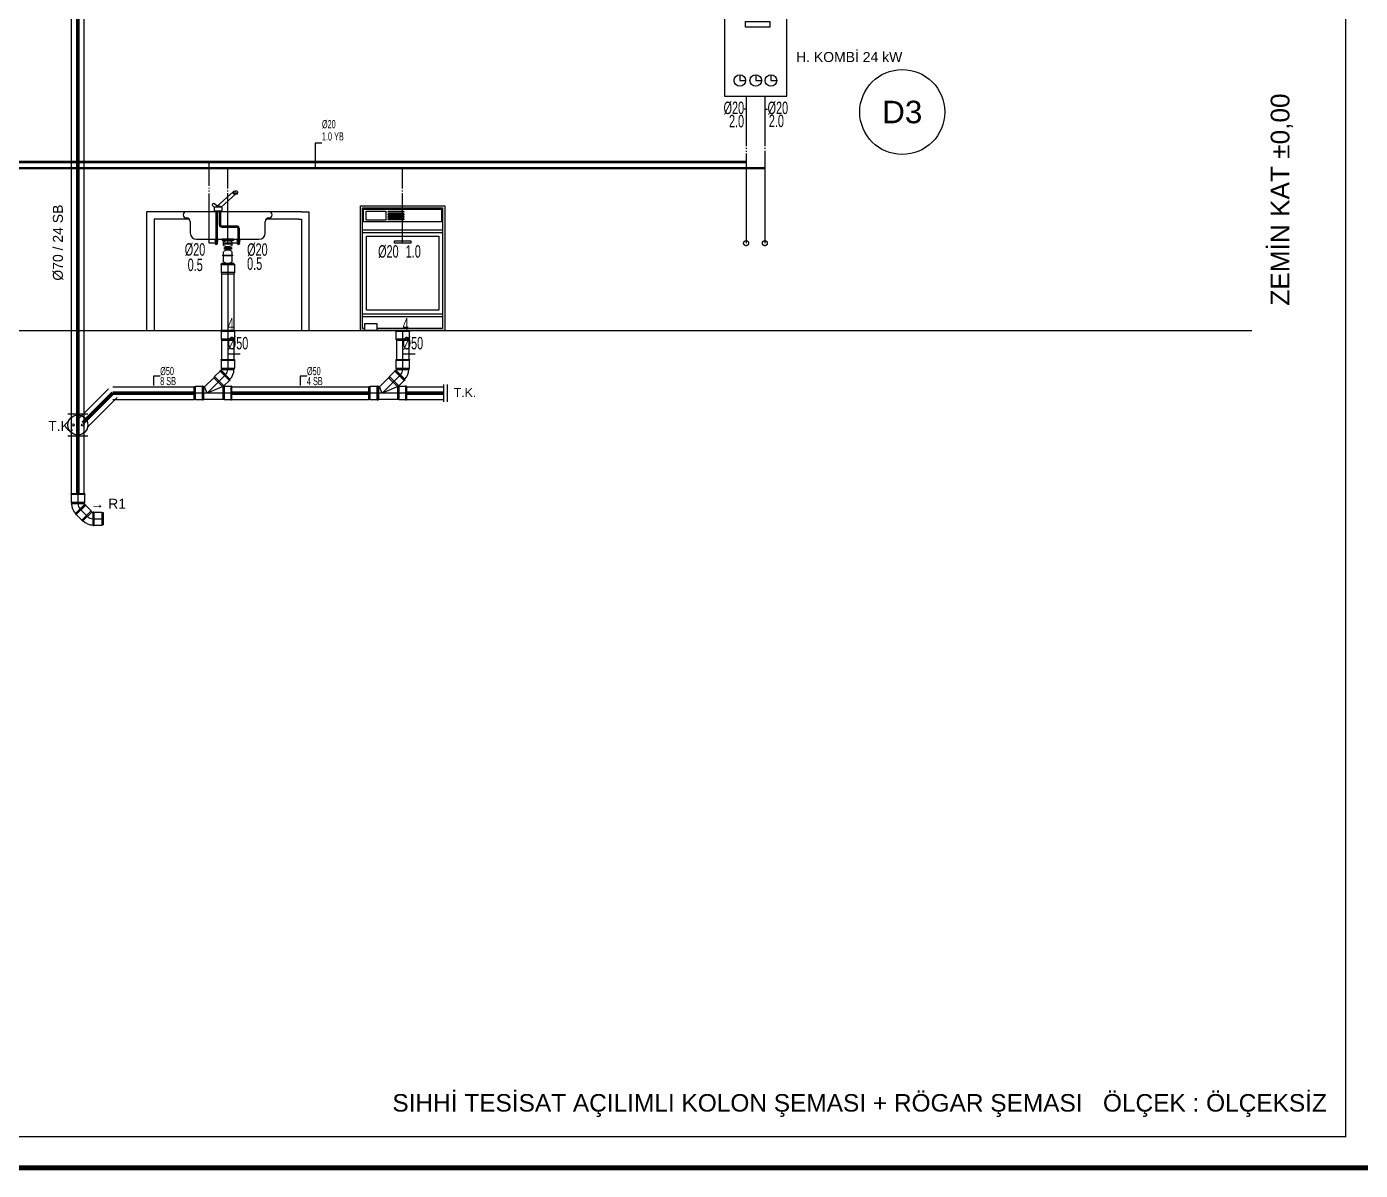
# Model space of a CAD drawing. Header units: centimetres. Extents: x -3962 to 30527, y -2 to 2802.
# Drawn here: x 22929 to 23997, y -2 to 913 of the extents above; entities that cross this region are included whole.
import ezdxf
from ezdxf.enums import TextEntityAlignment as Align

# ---------------------------------------------------------------- set-up
doc = ezdxf.new("R2010")
doc.units = ezdxf.units.CM
for name, pattern in [('BASMA HATTI', [31, 25, -6]), ('PIS', [38, 30, -8]), ('PISSU HATTI', [26, 20, -6]), ('SICAK', [4.6, 4, -0.15, 0.075, -0.15, 0.075, -0.15]), ('SOGUK', [4.375, 4, -0.15, 0.075, -0.15])]:
    doc.linetypes.add(name, pattern=pattern)
for name, color, linetype in [('MTY-PIS-SU-BORUSU', 6, 'PIS'), ('MTY-PISSU-BORU', 6, 'CONTINUOUS'), ('MTY-PISSU-BORU-TAVANDAN', 6, 'PISSU HATTI'), ('MTY-PISSU-CAP', 211, 'CONTINUOUS'), ('MTY-PVC', 43, 'CONTINUOUS'), ('MTY-SICAKSU-BORU', 1, 'BASMA HATTI'), ('MTY-SOGUKSU-BORU', 5, 'CONTINUOUS'), ('MTY-TEFRIS', 15, 'CONTINUOUS'), ('MTY-TEMIZSU-CAP', 101, 'CONTINUOUS'), ('MTY-VANA', 1, 'CONTINUOUS'), ('MTY-YUK-BIRIMI', 7, 'CONTINUOUS'), ('ROTAS-CIHAZ', 135, 'CONTINUOUS'), ('ROTAS-KAT-ADI', 1, 'CONTINUOUS'), ('ROTAS-PAFTA', 7, 'CONTINUOUS'), ('ROTAS-PIS-SU-BORUSU', 6, 'PIS'), ('ROTAS-PISSU-CAP', 211, 'CONTINUOUS'), ('ROTAS-PISSU-KOLONNO', 211, 'CONTINUOUS'), ('ROTAS-PVC', 43, 'CONTINUOUS'), ('ROTAS-SEMA', 8, 'CONTINUOUS'), ('ROTAS-SICAKSU-BORU', 1, 'BASMA HATTI'), ('ROTAS-SOGUKSU-BORU', 5, 'CONTINUOUS'), ('ROTAS-TEFRIS', 15, 'CONTINUOUS'), ('ROTAS-VANA', 1, 'CONTINUOUS')]:
    doc.layers.add(name, color=color, linetype=linetype)
doc.styles.add('CAP', font='wturkce.SHX', dxfattribs={"width": 0.65})
doc.styles.add('MTY_CAP', font='wturkce.SHX', dxfattribs={"width": 0.65, "height": 20})
doc.styles.add('MTYCAPLT', font='arial.ttf', dxfattribs={"width": 0.65, "height": 1})
doc.styles.add('ROTAS', font='arial.ttf')
doc.linetypes.add('PİS SU', pattern='A,6,-0.4,[")",Standard,S=1,R=0,X=-0.1,Y=-0.375],-0.2', length=6.6)

# ---------------------------------------------------------------- blocks, each defined once
blk = doc.blocks.new('EVIYE1 KOLON')
at = {"layer": 'MTY-PISSU-BORU-TAVANDAN', "linetype": 'PİS SU', "ltscale": 5}
blk.add_line((0, 53.8), (0, 0), dxfattribs=at)
at = {"layer": 'MTY-PVC', "color": 43}
for p, q in [((5, 53.8), (-5, 53.8)), ((-5, 53.8), (-5, 53.3)), ((5, 53.8), (5, 53.3)), ((-5.5, 53.3), (-5.5, 52.7)), ((-5, 53.3), (-5.5, 53.3)), ((-5.3, 52.7), (-5.5, 52.7)), ((5.3, 52.7), (-5.3, 52.7)), ((-5.3, 52.7), (-5.3, 46.5)), ((5.3, 46.5), (-5.3, 46.5)), ((-5.3, 46.5), (-5, 45.3)), ((5, 53.3), (-5, 53.3)), ((5, 45.3), (-5, 45.3)), ((-5, 45.3), (-5, 0)), ((5.5, 53.3), (5, 53.3)), ((5.3, 46.5), (5, 45.3)), ((5, 45.3), (5, 0)), ((5.5, 52.7), (5.3, 52.7)), ((5.3, 52.7), (5.3, 46.5)), ((5.5, 53.3), (5.5, 52.7))]:
    blk.add_line(p, q, dxfattribs=at)
at = {"layer": 'MTY-SICAKSU-BORU', "linetype": 'SICAK', "ltscale": 10}
for p, q in [((-15, 69.9), (-15, 135)), ((-9.1, 69.9), (-15, 69.9))]:
    blk.add_line(p, q, dxfattribs=at)
at = {"layer": 'MTY-SOGUKSU-BORU', "linetype": 'SOGUK', "ltscale": 10}
for p, q in [((0, 70), (0, 130)), ((9.1, 69.9), (0, 70))]:
    blk.add_line(p, q, dxfattribs=at)
at = {"layer": 'MTY-TEFRIS', "color": 4}
for p, q in [((4.3, 111.2), (-8.4, 99.6)), ((6.6, 109.6), (-5.4, 98.7)), ((4.2, 110), (4.3, 110.8)), ((4.2, 110), (6.2, 110)), ((4.6, 110), (4.6, 109.6)), ((7.8, 110), (4.6, 110)), ((4.6, 109.6), (7.8, 109.6)), ((5.3, 111.7), (6.2, 111.7)), ((7.2, 111.7), (6.2, 111.7)), ((8.2, 110), (6.2, 110)), ((7.8, 109.6), (7.8, 110)), ((8.2, 110), (8.2, 110.8)), ((-11.9, 101.4), (-12.1, 101.2)), ((-12, 99.8), (-10.5, 98.5)), ((-8.4, 99.7), (-10.5, 101.5)), ((-4.4, 98.7), (-10.5, 98.7)), ((-10.5, 95.8), (-10.5, 98.7)), ((-9.3, 98.8), (-9.4, 98.7)), ((-8.4, 99.6), (-7.4, 99.6)), ((-6.5, 99.6), (-7.4, 99.6)), ((-4.4, 95.8), (-4.4, 98.7)), ((33.1, 95.2), (-33.1, 95.2)), ((-33.1, 90.2), (-33, 90.2)), ((-30, 87.2), (-30, 78.2)), ((-10.5, 95.8), (-4.4, 95.8)), ((-10, 95.8), (-10, 95.4)), ((-10, 95.4), (-4.8, 95.4)), ((-9.6, 95.4), (-9.6, 72)), ((-8.6, 95.4), (-8.6, 72)), ((-6.8, 95.4), (-6.8, 84.9)), ((-5.8, 95.4), (-5.8, 84.9)), ((-4.8, 95.4), (-4.8, 95.8)), ((30, 78.2), (30, 87.2)), ((33.1, 90.2), (33, 90.2)), ((-4.8, 83.9), (7.1, 83.9)), ((-4.8, 82.9), (7.1, 82.9)), ((8.1, 81.9), (8.1, 72)), ((9.1, 81.9), (9.1, 72)), ((-25, 73.2), (25, 73.2)), ((-10.4, 72), (-10.4, 71.6)), ((-9.1, 72), (-10.4, 72)), ((-10.4, 71.6), (-9.1, 71.6)), ((-9.6, 71.6), (-9.6, 69.9)), ((-9.6, 69.9), (-8.6, 69.9)), ((-9.1, 72), (-7.9, 72)), ((-7.9, 71.6), (-9.1, 71.6)), ((-8.6, 71.6), (-8.6, 69.9)), ((-7.9, 72), (-7.9, 71.6)), ((4.5, 73.2), (-4.5, 73.2)), ((-4.5, 73.2), (-4.5, 72.1)), ((-4.5, 72.1), (0, 72.1)), ((-3.5, 68.2), (-3.5, 71.2)), ((3.5, 70.1), (-3.5, 70.1)), ((3.5, 69.1), (-3.5, 69.1)), ((-2.7, 65.3), (-2.7, 66.5)), ((-2.7, 66.5), (2.9, 66.5)), ((2.9, 65.9), (-2.7, 65.9)), ((2.9, 65.3), (-2.7, 65.3)), ((-1, 72.1), (-1, 71.8)), ((-1, 67.6), (-1, 66.5)), ((-1, 65.3), (-1, 64.5)), ((4.5, 72.1), (0, 72.1)), ((1, 72.1), (1, 71.8)), ((1, 67.6), (1, 66.5)), ((1, 65.3), (1, 64.5)), ((2.9, 66.5), (2.9, 65.3)), ((3.5, 68.2), (3.5, 71.2)), ((4.5, 73.2), (4.5, 72.1)), ((7.4, 72), (7.4, 71.6)), ((8.6, 72), (7.4, 72)), ((7.4, 71.6), (8.6, 71.6)), ((8.1, 71.6), (8.1, 69.9)), ((9.1, 69.9), (8.1, 69.9)), ((8.6, 72), (9.9, 72)), ((9.9, 71.6), (8.6, 71.6)), ((9.1, 71.6), (9.1, 69.9)), ((9.9, 72), (9.9, 71.6)), ((-3.9, 59.8), (-3.9, 60.4)), ((-3.9, 60.4), (3.8, 60.4)), ((3.8, 59.8), (-3.9, 59.8)), ((-3.5, 60.4), (-3.5, 63.2)), ((-3.5, 55.1), (-3.5, 59.8)), ((3.5, 60.4), (3.5, 63.2)), ((3.5, 55.1), (3.5, 59.8)), ((3.8, 60.4), (3.8, 59.8))]:
    blk.add_line(p, q, dxfattribs=at)
at = {"layer": 'MTY-TEFRIS', "color": 2}
for p, q in [((-65, 95.2), (-65, 0)), ((59.1, 95.2), (-65, 95.2)), ((-59, 89.2), (-59, 0)), ((-30.8, 89.2), (-59, 89.2)), ((56.7, 89.2), (30.8, 89.2)), ((56.7, 89.2), (59, 89.2)), ((59, 89.2), (59, 0)), ((59.1, 95.2), (65, 95.2)), ((65, 95.2), (65, 0))]:
    blk.add_line(p, q, dxfattribs=at)
at = {"layer": 'MTY-TEFRIS', "color": 4}
for centre, radius, start, end in [((5.3, 110.7), 1, 90, 174.0701), ((7.2, 110.7), 1, 5.9299, 90), ((-11.4, 100.6), 1, 139.5737, 229.5737), ((-11.2, 100.8), 1, 49.5737, 139.5737), ((-8.4, 98.6), 1, 90, 174.0701), ((-6.5, 98.6), 1, 5.9299, 90), ((-33.1, 92.7), 2.5, 90, 270), ((-33, 87.2), 3, 0, 90), ((33, 87.2), 3, 90, 180), ((33.1, 92.7), 2.5, 270, 90), ((-25, 78.2), 5, 180, 270), ((-4.8, 84.9), 2, 180, 270), ((-4.8, 84.9), 1, 180, 270), ((7.1, 81.9), 2, 0, 90), ((7.1, 81.9), 1, 0, 90), ((25, 78.2), 5, 270, 0), ((-9.1, 69.9), 1, 119.8858, 60.1142), ((-9.1, 70), 0.506, 189.0453, 350.9547), ((0, 62.3), 9.53, 68.5327, 111.4673), ((0, 77), 9.53, 248.5327, 291.4673), ((0, 59.2), 5.35, 49.3706, 130.6294), ((8.6, 69.9), 1, 119.8858, 60.1142), ((8.6, 70), 0.506, 189.0453, 350.9547), ((0, 59.2), 5.35, 229.3706, 310.6294)]:
    blk.add_arc(centre, radius, start, end, dxfattribs=at)
at = {"layer": 'MTY-PISSU-CAP', "lineweight": -3, "ltscale": 100, "style": 'CAP', "width": 0.65}
blk.add_attdef('PSCP', text='', height=10, dxfattribs=at).set_placement((0, -10), align=Align.MIDDLE_LEFT)
at = {"layer": 'MTY-TEMIZSU-CAP', "color": 101, "style": 'CAP', "width": 0.65}
blk.add_attdef('SCCP', text='', height=10, dxfattribs=at).set_placement((-18, 65), align=Align.MIDDLE_RIGHT)
blk.add_attdef('SOCP', text='', height=10, dxfattribs=at).set_placement((15.5, 64.9), align=Align.MIDDLE_LEFT)
at = {"layer": 'MTY-YUK-BIRIMI', "color": 101, "style": 'CAP', "width": 0.65}
blk.add_attdef('SC', text='', height=10, dxfattribs=at).set_placement((-20, 52.7), align=Align.MIDDLE_RIGHT)
blk.add_attdef('SO', text='', height=10, dxfattribs=at).set_placement((15.5, 53.6), align=Align.MIDDLE_LEFT)
at = {"layer": 'MTY-YUK-BIRIMI', "color": 211, "lineweight": -3, "ltscale": 100, "style": 'CAP', "width": 0.65}
blk.add_attdef('PS', text='', height=10, dxfattribs=at).set_placement((0, 5), align=Align.MIDDLE_LEFT)
blk = doc.blocks.new('PVC CATAL SAG')
at = {"layer": 'MTY-PIS-SU-BORUSU', "linetype": 'PİS SU', "ltscale": 5}
for p, q in [((0, 0), (0, -23)), ((0, -23), (0, -31)), ((-1.8, -35.3), (-16.1, -49.8)), ((3, -50), (-27, -50))]:
    blk.add_line(p, q, dxfattribs=at)
blk.add_arc((-6, -31), 6, 315, 0, dxfattribs=at)
at = {"layer": 'MTY-PISSU-CAP', "lineweight": -3, "ltscale": 100}
for p, q in [((0, -15.8), (0, -25.8)), ((10, -18.9), (0, -18.9))]:
    blk.add_line(p, q, dxfattribs=at)
at = {"layer": 'MTY-PVC', "color": 43}
for p, q in [((-5.5, 0), (-5.5, -0.6)), ((5.5, 0), (-5.5, 0)), ((-5.3, -0.6), (-5.5, -0.6)), ((5.3, -0.6), (-5.3, -0.6)), ((-5.3, -0.6), (-5.3, -6.9)), ((5.3, -6.9), (-5.3, -6.9)), ((-5.3, -6.9), (-5, -8)), ((5, -8), (-5, -8)), ((-5, -8), (-5, -22.9)), ((5.3, -6.9), (5, -8)), ((5, -8), (5, -22.9)), ((5.5, -0.6), (5.3, -0.6)), ((5.3, -0.6), (5.3, -6.9)), ((5.5, 0), (5.5, -0.6)), ((-5.9, -31.7), (-6.3, -32.1)), ((-5.9, -31.7), (-6.3, -32.1)), ((-5.9, -31.7), (-5.6, -32)), ((-5.9, -31.7), (-5.6, -32)), ((-5.3, -31.7), (-5.6, -32)), ((-5.6, -32), (1.5, -39.1)), ((-5.5, -23), (-5.5, -23.6)), ((-5.5, -23), (-5, -23)), ((-5.5, -23.6), (-5.3, -23.6)), ((-5.3, -23.6), (5.3, -23.6)), ((-5.3, -23.6), (-5.3, -29.9)), ((-5.3, -29.9), (5.3, -29.9)), ((-5.3, -29.9), (-5, -31)), ((-5.3, -31.7), (1.8, -38.8)), ((-5, -23), (5, -23)), ((-5, -31), (5, -31)), ((5, -23), (5.5, -23)), ((5.3, -29.9), (5, -31)), ((5.3, -23.6), (5.5, -23.6)), ((5.3, -23.6), (5.3, -29.9)), ((5.5, -23), (5.5, -23.6)), ((-11.2, -37.7), (-18.5, -45)), ((-10.6, -36.7), (-11.2, -37.7)), ((-11.2, -37.7), (-4.1, -44.7)), ((-6.2, -32.3), (-10.6, -36.7)), ((-10.6, -36.7), (-3.1, -44.2)), ((-6.3, -32.1), (-6.2, -32.3)), ((-6.3, -32.1), (-6.2, -32.3)), ((-6.2, -32.3), (1.3, -39.8)), ((1.3, -39.8), (-3.1, -44.2)), ((1.3, -39.8), (1.5, -39.9)), ((1.3, -39.8), (1.5, -39.9)), ((1.8, -38.8), (1.5, -39.1)), ((1.5, -39.1), (1.9, -39.5)), ((1.5, -39.1), (1.9, -39.5)), ((1.9, -39.5), (1.5, -39.9)), ((1.9, -39.5), (1.5, -39.9)), ((-25.9, -44.7), (-27, -45)), ((-27, -55), (-27, -45)), ((-25.9, -55.3), (-25.9, -44.7)), ((-20.3, -44.7), (-25.9, -44.7)), ((-19.7, -44.5), (-20.3, -44.5)), ((-20.3, -44.7), (-20.3, -44.5)), ((-20.3, -55.3), (-20.3, -44.7)), ((-19.7, -45), (-19.7, -44.5)), ((-19.7, -55), (-19.7, -45)), ((-19.3, -45), (-19.7, -45)), ((-18.5, -45), (-19.3, -45)), ((-19.3, -45), (-19.3, -55)), ((-19.3, -45), (-19.3, -55)), ((-19.3, -55), (-19.3, -45)), ((-19.3, -45), (-19.3, -55)), ((-16.5, -50), (-18.5, -45)), ((-4.4, -45), (-16.5, -50)), ((-4.1, -44.7), (-4.4, -45)), ((-4, -45), (-4.4, -45)), ((-3.1, -44.2), (-4.1, -44.7)), ((-2.9, -44.7), (-4, -45)), ((-4, -45), (-4, -55)), ((2.4, -44.7), (-2.9, -44.7)), ((-2.9, -44.7), (-2.9, -55.3)), ((3, -44.5), (2.4, -44.5)), ((2.4, -44.5), (2.4, -44.7)), ((2.4, -44.7), (2.4, -55.3)), ((3, -44.5), (3, -45)), ((3, -45), (3, -55)), ((-25.9, -55.3), (-27, -55)), ((-20.3, -55.3), (-25.9, -55.3)), ((-20.3, -55.5), (-20.3, -55.3)), ((-19.7, -55.5), (-20.3, -55.5)), ((-19.7, -55.5), (-19.7, -55)), ((-19.3, -55), (-19.7, -55)), ((-4, -55), (-19.3, -55)), ((-2.9, -55.3), (-4, -55)), ((2.4, -55.3), (-2.9, -55.3)), ((2.4, -55.3), (2.4, -55.5)), ((3, -55.5), (2.4, -55.5)), ((3, -55), (3, -55.5))]:
    blk.add_line(p, q, dxfattribs=at)
for radius in [1, 11]:
    blk.add_arc((-6, -31), radius, 315, 0, dxfattribs=at)
blk = doc.blocks.new('BULASIK MAKINASI1 KOLON')
at = {"layer": 'MTY-SOGUKSU-BORU', "linetype": 'SOGUK', "ltscale": 10}
blk.add_line((0, 70), (0, 130), dxfattribs=at)
at = {"layer": 'MTY-TEFRIS', "color": 4}
for p, q in [((-32, 80.7), (32, 80.7)), ((-32, 78.6), (32, 78.6)), ((-32, 13.5), (32, 13.5)), ((-32, 11.4), (32, 11.4))]:
    blk.add_line(p, q, dxfattribs=at)
for points in [[(-33.8, 100), (33.8, 100), (33.8, 0), (-33.8, 0)], [(-20.3, 5.4), (-30.5, 5.4), (-30.5, 0), (-20.3, 0)]]:
    blk.add_lwpolyline(points, close=True, dxfattribs=at)
blk.add_lwpolyline([(-30.5, 1.8), (-32, 1.8), (-32, 98.2), (32, 98.2), (32, 1.8), (-20.3, 1.8)], dxfattribs=at)
at = {"layer": 'MTY-TEFRIS', "color": 2}
for points in [[(-31.2, 97.3), (31, 97.3), (31, 87.1), (-31.2, 87.1)], [(-29.3, 95.7), (-13.4, 95.7), (-13.4, 88.3), (-29.3, 88.3)], [(-11.6, 95.7), (0.9, 95.7), (0.9, 95.3), (-11.6, 95.3)], [(-11.6, 94.4), (0.9, 94.4), (0.9, 94), (-11.6, 94)], [(-11.6, 93.1), (0.9, 93.1), (0.9, 92.7), (-11.6, 92.7)], [(-11.6, 91.8), (0.9, 91.8), (0.9, 91.4), (-11.6, 91.4)], [(-11.6, 90.5), (0.9, 90.5), (0.9, 90), (-11.6, 90)], [(-11.6, 89.2), (0.9, 89.2), (0.9, 88.7), (-11.6, 88.7)], [(-29, 75.6), (29, 75.6), (29, 16.5), (-29, 16.5)], [(-6.5, 72), (6.5, 72), (6.5, 69.9), (-6.5, 69.9)]]:
    blk.add_lwpolyline(points, close=True, dxfattribs=at)
at = {"layer": 'MTY-PISSU-CAP', "lineweight": -3, "ltscale": 100, "style": 'CAP', "width": 0.65}
blk.add_attdef('PSCP', text='', height=10, dxfattribs=at).set_placement((0, -10), align=Align.MIDDLE_LEFT)
at = {"layer": 'MTY-TEMIZSU-CAP', "color": 101, "style": 'CAP', "width": 0.65}
blk.add_attdef('SOCP', text='', height=10, dxfattribs=at).set_placement((-3.2, 63.4), align=Align.MIDDLE_RIGHT)
at = {"layer": 'MTY-YUK-BIRIMI', "color": 101, "style": 'CAP', "width": 0.65}
blk.add_attdef('SO', text='', height=10, dxfattribs=at).set_placement((2.5, 63.4), align=Align.MIDDLE_LEFT)
at = {"layer": 'MTY-YUK-BIRIMI', "color": 211, "lineweight": -3, "ltscale": 100, "style": 'CAP', "width": 0.65}
blk.add_attdef('PS', text='', height=10, dxfattribs=at).set_placement((0, 5), align=Align.MIDDLE_LEFT)
blk = doc.blocks.new('MTY-PIS SU CAP SB')
at = {"layer": 'MTY-PISSU-CAP'}
for p, q in [((0.83, 1.17), (0, 1.17)), ((0, 1.17), (0, 0))]:
    blk.add_line(p, q, dxfattribs=at)
at = {"layer": 'MTY-PISSU-CAP', "style": 'MTY_CAP', "width": 0.65}
blk.add_attdef('PSCP_001', (0.83, 1.29), '', height=1, dxfattribs=at)
at = {"layer": 'MTY-YUK-BIRIMI', "color": 211, "style": 'MTY_CAP', "width": 0.65}
blk.add_attdef('PS_001', (0.83, 0.07), '', height=1, dxfattribs=at)
blk = doc.blocks.new('KOMBI1 KOLON')
at = {"layer": 'MTY-SICAKSU-BORU', "linetype": 'SICAK', "ltscale": 10}
for p in [(-15, 187.7), (-15, 135)]:
    blk.add_line(p, (-15, 70), dxfattribs=at)
blk.add_circle((-15, 70), 2, dxfattribs=at)
at = {"layer": 'MTY-SOGUKSU-BORU', "linetype": 'SOGUK', "ltscale": 10}
for p in [(0, 187.7), (0, 130)]:
    blk.add_line(p, (0, 70), dxfattribs=at)
blk.add_circle((0, 70), 2, dxfattribs=at)
at = {"layer": 'MTY-TEFRIS'}
for p, q in [((-20, 204.8), (-20, 200.2)), ((-7.3, 204.8), (-7.3, 200.2)), ((4.9, 204.8), (4.9, 200.2)), ((-20, 200.2), (-15.3, 200.2)), ((-7.3, 200.2), (-2.6, 200.2)), ((4.9, 200.2), (9.5, 200.2))]:
    blk.add_line(p, q, dxfattribs=at)
for points in [[(-32.4, 187.7), (17.6, 187.7), (17.6, 257.7), (-32.4, 257.7)], [(-15.5, 247.3), (3.9, 247.3), (3.9, 242.8), (-15.5, 242.8)]]:
    blk.add_lwpolyline(points, close=True, dxfattribs=at)
for centre in [(-20, 200.2), (-7.3, 200.2), (4.9, 200.2)]:
    blk.add_circle(centre, 4.62, dxfattribs=at)
at = {"layer": 'MTY-TEMIZSU-CAP', "color": 101}
for p, q in [((-15, 177.2), (-16.6, 177.2)), ((0, 177.2), (2.2, 177.2))]:
    blk.add_line(p, q, dxfattribs=at)
at = {"layer": 'MTY-TEMIZSU-CAP', "color": 101, "style": 'CAP', "width": 0.65}
blk.add_attdef('SCCP', text='', height=10, dxfattribs=at).set_placement((-16.6, 178.3), align=Align.MIDDLE_RIGHT)
blk.add_attdef('SOCP', text='', height=10, dxfattribs=at).set_placement((2.2, 178.3), align=Align.MIDDLE_LEFT)
at = {"layer": 'MTY-YUK-BIRIMI', "color": 101, "style": 'CAP', "width": 0.65}
blk.add_attdef('SC', text='', height=10, dxfattribs=at).set_placement((-16.6, 167.7), align=Align.MIDDLE_RIGHT)
blk.add_attdef('SO', text='', height=10, dxfattribs=at).set_placement((3.2, 167.9), align=Align.MIDDLE_LEFT)
blk = doc.blocks.new('MTY-TEMIZ SU CAP MB')
at = {"layer": 'MTY-TEMIZSU-CAP'}
for p, q in [((0.83, 3.1), (0, 3.1)), ((0, 3.1), (0, 0))]:
    blk.add_line(p, q, dxfattribs=at)
at = {"layer": 'MTY-TEMIZSU-CAP', "style": 'MTY_CAP', "width": 0.65}
for tag, p in [('SOCP_001', (0.83, 4.92)), ('SCCP_001', (0.83, 1.92))]:
    blk.add_attdef(tag, p, '', height=1, dxfattribs=at)
at = {"layer": 'MTY-YUK-BIRIMI', "color": 101, "style": 'MTY_CAP', "width": 0.65}
for tag, p in [('SO_001', (0.83, 3.42)), ('SC_001', (0.83, 0.42))]:
    blk.add_attdef(tag, p, '', height=1, dxfattribs=at)
blk = doc.blocks.new('MTY-TEMIZLEME KAPAGI KOLON')
at = {"layer": 'MTY-VANA', "color": 1, "ltscale": 75}
for p, q in [((-10, 11), (10, 11)), ((-10, -11), (10, -11))]:
    blk.add_line(p, q, dxfattribs=at)
for centre, radius in [((0, 0), 10), ((-5, 0), 1.25), ((5, 0), 1.25)]:
    blk.add_circle(centre, radius, dxfattribs=at)
at = {"layer": 'MTY-VANA', "color": 1, "ltscale": 75, "style": 'MTYCAPLT'}
blk.add_attdef('TK', (-29.6, -6), '', height=10, dxfattribs=at)
blk = doc.blocks.new('PVC DIRSEK')
at = {"layer": 'MTY-PISSU-BORU', "linetype": 'PİS SU', "ltscale": 5}
for p, q in [((0, 0), (0, -8)), ((2, -12.6), (7.6, -18.2)), ((11.9, -20), (20.3, -20))]:
    blk.add_line(p, q, dxfattribs=at)
for centre, start, end in [((6, -8), 180, 225), ((11.9, -14), 225, 270)]:
    blk.add_arc(centre, 6, start, end, dxfattribs=at)
at = {"layer": 'MTY-PVC', "color": 43}
for p, q in [((-5.5, 0), (-5.5, -0.6)), ((5.5, 0), (-5.5, 0)), ((5.5, -0.6), (-5.5, -0.6)), ((-5.3, -0.6), (-5.3, -6.9)), ((5.3, -6.9), (-5.3, -6.9)), ((-5.3, -6.9), (-5, -8)), ((5, -8), (-5, -8)), ((5.3, -8.7), (-1.8, -15.8)), ((5.6, -9), (-1.6, -16.1)), ((6.3, -9.1), (-1.3, -16.7)), ((6.2, -9.2), (-1.3, -16.7)), ((5.3, -6.9), (5, -8)), ((5.3, -0.6), (5.3, -6.9)), ((5.3, -8.7), (5.6, -9)), ((5.5, 0), (5.5, -0.6)), ((5.9, -8.7), (5.5, -9)), ((5.9, -8.7), (5.6, -9)), ((5.9, -8.7), (6.3, -9.1)), ((5.9, -8.7), (6.3, -9.1)), ((6.3, -9.1), (6.2, -9.2)), ((6.2, -9.2), (10.6, -13.7)), ((-1.5, -16.1), (-1.9, -16.5)), ((-1.6, -16.1), (-1.9, -16.5)), ((-1.9, -16.5), (-1.5, -16.9)), ((-1.9, -16.5), (-1.5, -16.9)), ((-1.8, -15.8), (-1.5, -16.1)), ((-1.3, -16.7), (-1.5, -16.9)), ((-1.3, -16.7), (-1.5, -16.9)), ((-1.3, -16.7), (3.1, -21.2)), ((10.6, -13.7), (3.1, -21.2)), ((3.1, -21.2), (4.1, -21.7)), ((11.2, -14.7), (4.1, -21.7)), ((10.6, -13.7), (11.2, -14.7)), ((11.9, -15), (11.9, -25)), ((11.9, -15), (12.3, -15)), ((12.3, -14.5), (12.3, -15)), ((12.3, -14.5), (12.9, -14.5)), ((12.3, -15), (12.3, -25)), ((12.9, -14.5), (12.9, -14.7)), ((12.9, -14.7), (12.9, -25.3)), ((12.9, -14.7), (19.1, -14.7)), ((19.1, -14.7), (20.3, -15.1)), ((19.1, -14.7), (19.1, -25.3)), ((20.3, -15.1), (20.3, -25)), ((11.9, -25), (12.3, -25)), ((12.3, -25), (12.3, -25.5)), ((12.3, -25.5), (12.9, -25.5)), ((12.9, -25.3), (19.1, -25.3)), ((12.9, -25.3), (12.9, -25.5)), ((19.1, -25.3), (20.3, -25))]:
    blk.add_line(p, q, dxfattribs=at)
for centre, radius, start, end in [((6, -8), 11, 180, 225), ((6, -8), 1, 180, 225), ((11.9, -14), 1, 225, 270), ((11.9, -14), 11, 225, 270)]:
    blk.add_arc(centre, radius, start, end, dxfattribs=at)

msp = doc.modelspace()

# ---------------------------------------------------------------- linework, layer by layer
at = {"layer": 'ROTAS-PAFTA'}
for points, const_width in [([(15040, 0), (24010, 0), (24010, 2800), (15040, 2800)], 4), ([(15065, 25), (23985, 25), (23985, 2775), (15065, 2775)], 1)]:
    msp.add_lwpolyline(points, close=True, dxfattribs=dict(at, const_width=const_width))
at = {"layer": 'ROTAS-PIS-SU-BORUSU', "const_width": 3}
for points in [[(22970, 539.5), (22970, 1770)], [(22998, 620), (22974, 596)], [(22998, 620), (23063, 620)], [(23093, 620), (23203, 620)], [(23233, 620), (23263, 620)]]:
    msp.add_lwpolyline(points, dxfattribs=at)
at = {"layer": 'ROTAS-PISSU-KOLONNO'}
msp.add_circle((23630, 845), 34, dxfattribs=at)
at = {"layer": 'ROTAS-PVC'}
for p, q in [((22965, 539.5), (22965, 1770)), ((22975, 539.5), (22975, 1770)), ((22994.5, 623.5), (22970.5, 599.5)), ((22998, 625), (23063, 625)), ((23093, 625), (23203, 625)), ((23233, 625), (23263, 625)), ((23263, 613), (23263, 627)), ((23266, 613), (23266, 627)), ((23001.5, 616.5), (22977.5, 592.5)), ((22998, 615), (23063, 615)), ((23093, 615), (23203, 615)), ((23233, 615), (23263, 615))]:
    msp.add_line(p, q, dxfattribs=at)
at = {"layer": 'ROTAS-SEMA'}
msp.add_lwpolyline([(15140, 670), (23910, 670)], dxfattribs=at)
at = {"layer": 'ROTAS-SICAKSU-BORU', "const_width": 2}
msp.add_lwpolyline([(23505, 805), (21595, 805)], dxfattribs=at)
at = {"layer": 'ROTAS-SOGUKSU-BORU', "const_width": 2}
msp.add_lwpolyline([(21310, 800), (23520, 800)], dxfattribs=at)

# ---------------------------------------------------------------- block references
at = {"layer": 'ROTAS-TEFRIS'}
ref = msp.add_blockref('KOMBI1 KOLON', (23520, 670), dxfattribs=at)
ref.add_attrib('SO', '2.0', dxfattribs={"color": 101, "height": 10, "style": 'CAP', "width": 0.65}).set_placement((23523.2, 837.9), align=Align.MIDDLE_LEFT)
ref.add_attrib('SOCP', 'Ø20', dxfattribs={"color": 101, "height": 10, "style": 'CAP', "width": 0.65}).set_placement((23522.2, 848.3), align=Align.MIDDLE_LEFT)
ref.add_attrib('SC', '2.0', dxfattribs={"color": 101, "height": 10, "style": 'CAP', "width": 0.65}).set_placement((23503.4, 837.7), align=Align.MIDDLE_RIGHT)
ref.add_attrib('SCCP', 'Ø20', dxfattribs={"color": 101, "height": 10, "style": 'CAP', "width": 0.65}).set_placement((23503.4, 848.3), align=Align.MIDDLE_RIGHT)
ref = msp.add_blockref('MTY-TEMIZ SU CAP MB', (23160, 800), dxfattribs=dict(at, xscale=6.5, yscale=6.5))
ref.add_attrib('SO_001', '1.0 YB', (23165.4, 822.2), dxfattribs={"color": 101, "height": 6.5, "style": 'MTY_CAP', "width": 0.65})
ref.add_attrib('SOCP_001', 'Ø20', (23165.4, 832), dxfattribs={"height": 6.5, "style": 'MTY_CAP', "width": 0.65})
ref = msp.add_blockref('EVIYE1 KOLON', (23090, 670), dxfattribs=at)
ref.add_attrib('SO', '0.5', dxfattribs={"color": 101, "height": 10, "style": 'CAP', "width": 0.65}).set_placement((23105.5, 723.6), align=Align.MIDDLE_LEFT)
ref.add_attrib('SOCP', 'Ø20', dxfattribs={"color": 101, "height": 10, "style": 'CAP', "width": 0.65}).set_placement((23105.5, 734.9), align=Align.MIDDLE_LEFT)
ref.add_attrib('SC', '0.5', dxfattribs={"color": 101, "height": 10, "style": 'CAP', "width": 0.65}).set_placement((23070, 722.7), align=Align.MIDDLE_RIGHT)
ref.add_attrib('SCCP', 'Ø20', dxfattribs={"color": 101, "height": 10, "style": 'CAP', "width": 0.65}).set_placement((23072, 735), align=Align.MIDDLE_RIGHT)
ref.add_attrib('PSCP', 'Ø50', dxfattribs={"lineweight": -3, "ltscale": 100, "height": 10, "style": 'CAP', "width": 0.65}).set_placement((23090, 660), align=Align.MIDDLE_LEFT)
ref.add_attrib('PS', '4', dxfattribs={"color": 211, "lineweight": -3, "ltscale": 100, "height": 10, "style": 'CAP', "width": 0.65}).set_placement((23090, 675), align=Align.MIDDLE_LEFT)
ref = msp.add_blockref('BULASIK MAKINASI1 KOLON', (23230, 670), dxfattribs=at)
ref.add_attrib('SO', '1.0', dxfattribs={"color": 101, "height": 10, "style": 'CAP', "width": 0.65}).set_placement((23232.5, 733.4), align=Align.MIDDLE_LEFT)
ref.add_attrib('SOCP', 'Ø20', dxfattribs={"color": 101, "height": 10, "style": 'CAP', "width": 0.65}).set_placement((23226.8, 733.4), align=Align.MIDDLE_RIGHT)
ref.add_attrib('PSCP', 'Ø50', dxfattribs={"lineweight": -3, "ltscale": 100, "height": 10, "style": 'CAP', "width": 0.65}).set_placement((23230, 660), align=Align.MIDDLE_LEFT)
ref.add_attrib('PS', '4', dxfattribs={"color": 211, "lineweight": -3, "ltscale": 100, "height": 10, "style": 'CAP', "width": 0.65}).set_placement((23230, 675), align=Align.MIDDLE_LEFT)
for name, p in [('PVC CATAL SAG', (23090, 670)), ('PVC CATAL SAG', (23230, 670)), ('PVC DIRSEK', (22970, 539.5))]:
    msp.add_blockref(name, p, dxfattribs=at)
ref = msp.add_blockref('MTY-PIS SU CAP SB', (23030.5, 626), dxfattribs=dict(at, xscale=6.5, yscale=6.5))
ref.add_attrib('PSCP_001', 'Ø50', (23035.9, 634.4), dxfattribs={"height": 6.5, "style": 'MTY_CAP', "width": 0.65})
ref.add_attrib('PS_001', '8 SB', (23035.9, 626.4), dxfattribs={"color": 211, "height": 6.5, "style": 'MTY_CAP', "width": 0.65})
ref = msp.add_blockref('MTY-PIS SU CAP SB', (23148, 626), dxfattribs=dict(at, xscale=6.5, yscale=6.5))
ref.add_attrib('PSCP_001', 'Ø50', (23153.4, 634.4), dxfattribs={"height": 6.5, "style": 'MTY_CAP', "width": 0.65})
ref.add_attrib('PS_001', '4 SB', (23153.4, 626.4), dxfattribs={"color": 211, "height": 6.5, "style": 'MTY_CAP', "width": 0.65})
ref = msp.add_blockref('MTY-TEMIZLEME KAPAGI KOLON', (22970, 594.5), dxfattribs=dict(at, xscale=0.8, yscale=0.8))
ref.add_attrib('TK', 'T.K.', (22946.3, 589.7), dxfattribs={"layer": 'ROTAS-VANA', "color": 1, "ltscale": 75, "height": 8, "style": 'MTYCAPLT'})

# ---------------------------------------------------------------- texts
at = {"layer": 'ROTAS-CIHAZ', "style": 'ROTAS'}
msp.add_text('H. KOMBİ 24 kW', height=8, dxfattribs=at).set_placement((23545, 885))
at = {"layer": 'ROTAS-KAT-ADI', "style": 'ROTAS'}
msp.add_text('ZEMİN KAT ±0,00', height=15, rotation=90, dxfattribs=at).set_placement((23940, 690))
at = {"layer": 'ROTAS-PAFTA', "style": 'ROTAS'}
msp.add_text('SIHHİ TESİSAT AÇILIMLI KOLON ŞEMASI + RÖGAR ŞEMASI   ÖLÇEK : ÖLÇEKSİZ', height=14, dxfattribs=at).set_placement((23970, 45), align=Align.RIGHT)
at = {"layer": 'ROTAS-PISSU-CAP', "style": 'ROTAS'}
msp.add_text('Ø70 / 24 SB', height=8, rotation=90, dxfattribs=at).set_placement((22958, 710))
for s, height, p in [('T.K.', 7, (23271, 617)), ('→ R1', 8, (22980, 527.5))]:
    msp.add_text(s, height=height, dxfattribs=at).set_placement(p)
at = {"layer": 'ROTAS-PISSU-KOLONNO', "style": 'ROTAS'}
msp.add_text('D3', height=18, dxfattribs=at).set_placement((23630, 845), align=Align.MIDDLE_CENTER)

doc.saveas('drawing.dxf')
